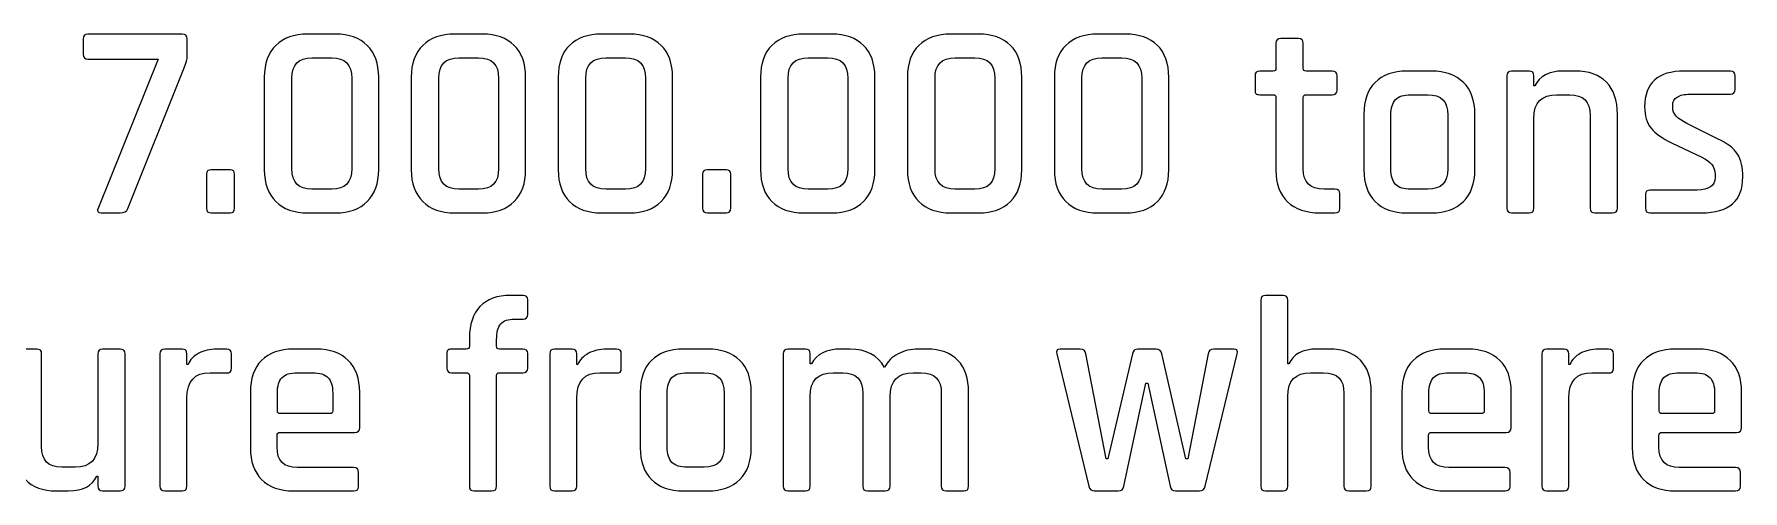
# Model space of a CAD drawing. Extents: x 5 to 177, y 88 to 167.
# Drawn here: x 111.39 to 139.55, y 88.45 to 95.99 of the extents above; entities that cross this region are included whole.
import ezdxf

# ---------------------------------------------------------------- set-up
doc = ezdxf.new("R2010")
doc.units = 0
doc.layers.add('Layer_1', color=7, linetype='CONTINUOUS')

msp = doc.modelspace()

# ---------------------------------------------------------------- linework, layer by layer
at = {"layer": 'Layer_1', "color": 7}
for points in [[(112.196564, 95.910604), (112.196564, 95.658145)], [(113.828711, 95.988325), (112.274285, 95.988325), (112.274285, 95.988325)], [(113.911394, 95.626175), (113.911394, 95.910604)], [(116.355481, 95.988325), (115.897423, 95.988325), (115.897423, 95.988325)], [(118.77697, 95.988325), (118.318909, 95.988325), (118.318909, 95.988325)], [(121.198459, 95.988325), (120.740399, 95.988325), (120.740399, 95.988325)], [(124.53276, 95.988325), (124.074702, 95.988325), (124.074702, 95.988325)], [(126.954249, 95.988325), (126.496188, 95.988325), (126.496188, 95.988325)], [(129.375738, 95.988325), (128.917677, 95.988325), (128.917677, 95.988325)], [(131.852348, 95.837291), (131.852348, 95.424431)], [(132.224419, 95.915012), (131.935031, 95.915012), (131.935031, 95.915012)], [(132.30214, 95.424431), (132.30214, 95.837291)], [(112.274285, 95.576015), (113.430183, 95.576015), (112.448467, 93.126964)], [(115.965772, 95.598616), (116.291541, 95.598616)], [(115.965772, 95.598616), (115.965772, 95.598616)], [(118.387261, 95.598616), (118.71303, 95.598616)], [(118.387261, 95.598616), (118.387261, 95.598616)], [(120.80875, 95.598616), (121.135069, 95.598616)], [(120.80875, 95.598616), (120.80875, 95.598616)], [(124.14305, 95.598616), (124.468819, 95.598616)], [(124.14305, 95.598616), (124.14305, 95.598616)], [(126.56454, 95.598616), (126.890309, 95.598616)], [(126.56454, 95.598616), (126.56454, 95.598616)], [(128.986029, 95.598616), (129.312348, 95.598616)], [(128.986029, 95.598616), (128.986029, 95.598616)], [(112.93464, 93.113186), (113.861232, 95.433801)], [(115.181394, 95.277808), (115.181394, 93.75039)], [(115.635594, 93.76913), (115.635594, 95.259619)], [(116.621718, 95.259619), (116.621718, 93.76913)], [(117.066548, 93.75039), (117.066548, 95.277808)], [(117.602881, 95.277808), (117.602881, 93.75039)], [(118.057083, 93.76913), (118.057083, 95.259619)], [(119.043207, 95.259619), (119.043207, 93.76913)], [(119.488037, 93.75039), (119.488037, 95.277808)], [(120.02437, 95.277808), (120.02437, 93.75039)], [(120.478573, 93.76913), (120.478573, 95.259619)], [(121.464697, 95.259619), (121.464697, 93.76913)], [(121.909527, 93.75039), (121.909527, 95.277808)], [(123.358673, 95.277808), (123.358673, 93.75039)], [(123.812873, 93.76913), (123.812873, 95.259619)], [(124.798997, 95.259619), (124.798997, 93.76913)], [(125.243827, 93.75039), (125.243827, 95.277808)], [(125.780159, 95.277808), (125.780159, 93.75039)], [(126.234362, 93.76913), (126.234362, 95.259619)], [(127.220486, 95.259619), (127.220486, 93.76913)], [(127.665316, 93.75039), (127.665316, 95.277808)], [(128.201649, 95.277808), (128.201649, 93.75039)], [(128.655851, 93.76913), (128.655851, 95.259619)], [(129.641975, 95.259619), (129.641975, 93.76913)], [(130.086806, 93.75039), (130.086806, 95.277808)], [(131.50839, 95.300408), (131.50839, 95.062283)], [(131.806597, 95.37868), (131.586661, 95.37868)], [(132.77894, 95.37868), (132.352299, 95.37868)], [(132.861623, 95.062283), (132.861623, 95.300408)], [(134.416049, 95.37868), (134.012562, 95.37868), (134.012562, 95.37868)], [(135.659041, 95.300408), (135.659041, 93.117594)], [(136.025599, 95.37868), (135.736762, 95.37868), (135.736762, 95.37868)], [(136.122063, 95.135593), (136.103871, 95.135593), (136.103871, 95.300408)], [(136.786826, 95.37868), (136.585082, 95.37868)], [(139.345568, 95.37868), (138.584342, 95.37868), (138.584342, 95.37868)], [(139.419432, 95.076061), (139.419432, 95.300408)], [(131.586661, 94.98897), (131.806597, 94.98897)], [(131.852348, 94.942669), (131.852348, 93.741571)], [(132.30214, 93.764171), (132.30214, 94.942669)], [(132.352299, 94.98897), (132.77894, 94.98897)], [(134.076502, 94.98897), (134.35652, 94.98897)], [(134.076502, 94.98897), (134.076502, 94.98897)], [(136.479799, 94.98897), (136.695327, 94.98897)], [(138.676394, 94.99779), (139.345568, 94.99779)], [(133.302045, 94.667612), (133.302045, 93.75039)], [(133.746325, 93.764171), (133.746325, 94.653832)], [(134.686698, 94.653832), (134.686698, 93.764171)], [(135.131528, 93.75039), (135.131528, 94.667612)], [(137.030466, 94.649423), (137.030466, 93.117594)], [(137.479704, 93.117594), (137.479704, 94.667612)], [(138.391965, 94.773446), (138.391965, 94.823605)], [(136.103871, 93.117594), (136.103871, 94.599261)], [(139.130594, 94.259714), (138.625682, 94.516578)], [(138.373776, 94.19522), (138.873176, 93.957095)], [(114.227791, 93.677077), (114.227791, 93.117594)], [(114.6175, 93.75039), (114.306062, 93.75039), (114.306062, 93.75039)], [(114.690813, 93.117594), (114.690813, 93.677077)], [(122.405069, 93.677077), (122.405069, 93.117594)], [(122.794779, 93.75039), (122.483341, 93.75039), (122.483341, 93.75039)], [(122.868092, 93.117594), (122.868092, 93.677077)], [(139.089254, 93.677077), (139.089254, 93.621957)], [(116.291541, 93.429583), (115.965772, 93.429583)], [(118.71303, 93.429583), (118.387261, 93.429583)], [(121.135069, 93.429583), (120.80875, 93.429583)], [(124.468819, 93.429583), (124.14305, 93.429583)], [(126.890309, 93.429583), (126.56454, 93.429583)], [(129.312348, 93.429583), (128.986029, 93.429583)], [(132.825242, 93.429583), (132.646098, 93.429583)], [(132.907374, 93.113186), (132.907374, 93.351311)], [(134.35652, 93.429583), (134.076502, 93.429583)], [(137.942726, 93.342492), (137.942726, 93.117594)], [(138.791047, 93.415802), (138.020448, 93.415802)], [(112.49036, 93.039873), (112.806206, 93.039873)], [(114.306062, 93.039873), (114.6175, 93.039873)], [(115.897423, 93.039873), (116.355481, 93.039873)], [(118.318909, 93.039873), (118.77697, 93.039873)], [(120.740399, 93.039873), (121.198459, 93.039873)], [(122.483341, 93.039873), (122.794779, 93.039873)], [(124.074702, 93.039873), (124.53276, 93.039873)], [(126.496188, 93.039873), (126.954249, 93.039873)], [(128.917677, 93.039873), (129.375738, 93.039873)], [(132.577197, 93.039873), (132.825242, 93.039873)], [(134.012562, 93.039873), (134.416049, 93.039873)], [(135.736762, 93.039873), (136.025599, 93.039873)], [(137.107634, 93.039873), (137.397022, 93.039873)], [(138.020448, 93.039873), (138.864357, 93.039873)], [(119.445594, 91.677821), (119.24385, 91.677821), (119.24385, 91.677821)], [(119.523868, 91.365833), (119.523868, 91.603958)], [(131.6032, 91.599546), (131.6032, 88.531483)], [(131.969758, 91.677821), (131.680921, 91.677821), (131.680921, 91.677821)], [(132.065669, 90.549482), (132.04803, 90.549482), (132.04803, 91.599546)], [(119.308341, 91.287561), (119.445594, 91.287561)], [(118.560895, 90.971162), (118.560895, 90.83832)], [(111.434231, 90.792569), (111.144843, 90.792569), (111.144843, 90.792569)], [(111.511952, 89.183019), (111.511952, 90.714297)], [(112.437994, 90.714297), (112.437994, 89.233181)], [(112.805103, 90.792569), (112.516268, 90.792569)], [(112.887785, 88.531483), (112.887785, 90.714297)], [(113.461049, 90.714297), (113.461049, 88.531483)], [(113.828158, 90.792569), (113.539324, 90.792569), (113.539324, 90.792569)], [(113.924072, 90.540112), (113.905882, 90.540112), (113.905882, 90.714297)], [(114.561826, 90.792569), (114.392052, 90.792569)], [(114.639547, 90.476172), (114.639547, 90.714297)], [(116.037981, 90.792569), (115.662052, 90.792569), (115.662052, 90.792569)], [(118.189375, 90.719256), (118.189375, 90.480581)], [(118.510183, 90.792569), (118.267096, 90.792569)], [(119.010134, 90.83832), (119.010134, 90.948561)], [(119.441186, 90.792569), (119.055885, 90.792569)], [(119.523868, 90.480581), (119.523868, 90.719256)], [(119.886016, 90.714297), (119.886016, 88.531483)], [(120.252575, 90.792569), (119.963737, 90.792569), (119.963737, 90.792569)], [(120.349035, 90.540112), (120.330846, 90.540112), (120.330846, 90.714297)], [(120.986793, 90.792569), (120.817019, 90.792569)], [(121.064514, 90.476172), (121.064514, 90.714297)], [(122.490507, 90.792569), (122.087019, 90.792569), (122.087019, 90.792569)], [(123.733498, 90.714297), (123.733498, 88.531483)], [(124.100057, 90.792569), (123.811219, 90.792569), (123.811219, 90.792569)], [(124.19652, 90.549482), (124.178328, 90.549482), (124.178328, 90.714297)], [(124.834275, 90.792569), (124.68214, 90.792569)], [(126.099866, 90.792569), (125.953243, 90.792569)], [(128.241338, 90.714297), (128.768297, 88.531483)], [(128.626636, 90.792569), (128.295908, 90.792569), (128.295908, 90.792569)], [(129.488187, 90.714297), (129.085247, 88.981275), (129.053277, 88.981275), (128.718138, 90.714297)], [(129.878447, 90.792569), (129.575278, 90.792569)], [(130.735586, 90.714297), (130.401548, 88.981275), (130.369028, 88.981275), (129.974357, 90.714297)], [(130.685977, 88.531483), (131.212937, 90.714297)], [(131.157816, 90.792569), (130.827639, 90.792569)], [(132.730985, 90.792569), (132.529241, 90.792569)], [(135.014671, 90.792569), (134.638742, 90.792569), (134.638742, 90.792569)], [(136.235062, 90.714297), (136.235062, 88.531483)], [(136.601618, 90.792569), (136.312783, 90.792569), (136.312783, 90.792569)], [(136.698081, 90.540112), (136.679892, 90.540112), (136.679892, 90.714297)], [(137.335839, 90.792569), (137.166062, 90.792569)], [(137.41356, 90.476172), (137.41356, 90.714297)], [(138.811993, 90.792569), (138.436062, 90.792569), (138.436062, 90.792569)], [(114.286769, 90.402859), (114.561826, 90.402859)], [(115.726546, 90.402859), (115.978452, 90.402859)], [(115.726546, 90.402859), (115.726546, 90.402859)], [(118.267096, 90.402859), (118.510183, 90.402859)], [(119.055885, 90.402859), (119.441186, 90.402859)], [(120.711186, 90.402859), (120.986793, 90.402859)], [(122.150959, 90.402859), (122.430977, 90.402859)], [(122.150959, 90.402859), (122.150959, 90.402859)], [(124.554257, 90.402859), (124.71466, 90.402859)], [(125.874969, 90.402859), (126.007814, 90.402859)], [(132.423958, 90.402859), (132.638933, 90.402859)], [(134.703233, 90.402859), (134.955139, 90.402859)], [(134.703233, 90.402859), (134.703233, 90.402859)], [(137.060229, 90.402859), (137.335839, 90.402859)], [(138.500005, 90.402859), (138.752461, 90.402859)], [(138.500005, 90.402859), (138.500005, 90.402859)], [(118.560895, 90.356558), (118.560895, 88.531483)], [(119.010134, 88.531483), (119.010134, 90.356558)], [(129.346523, 88.531483), (129.708673, 90.233086), (129.741193, 90.233086), (130.107752, 88.531483)], [(113.905882, 88.531483), (113.905882, 89.985591)], [(114.951535, 90.081501), (114.951535, 89.164279)], [(115.396368, 89.774475), (115.396368, 90.06772)], [(116.308629, 90.06772), (116.308629, 89.774475)], [(116.753459, 89.498868), (116.753459, 90.081501)], [(120.330846, 88.531483), (120.330846, 89.985591)], [(121.376502, 90.081501), (121.376502, 89.164279)], [(121.820782, 89.17806), (121.820782, 90.06772)], [(122.761155, 90.06772), (122.761155, 89.17806)], [(123.205985, 89.164279), (123.205985, 90.081501)], [(124.178328, 88.531483), (124.178328, 90.01315)], [(125.044841, 90.063312), (125.044841, 88.531483)], [(125.494079, 88.531483), (125.494079, 90.00378)], [(126.338542, 90.063312), (126.338542, 88.531483)], [(126.78723, 88.531483), (126.78723, 90.081501)], [(132.04803, 88.531483), (132.04803, 90.01315)], [(132.974072, 90.063312), (132.974072, 88.531483)], [(133.423863, 88.531483), (133.423863, 90.081501)], [(133.928225, 90.081501), (133.928225, 89.164279)], [(134.373056, 89.774475), (134.373056, 90.06772)], [(135.285316, 90.06772), (135.285316, 89.774475)], [(135.730147, 89.498868), (135.730147, 90.081501)], [(136.679892, 88.531483), (136.679892, 89.985591)], [(137.724995, 90.081501), (137.724995, 89.164279)], [(138.169825, 89.774475), (138.169825, 90.06772)], [(139.082639, 90.06772), (139.082639, 89.774475)], [(139.527469, 89.498868), (139.527469, 90.081501)], [(116.262878, 89.728173), (115.442119, 89.728173)], [(135.239565, 89.728173), (134.418807, 89.728173)], [(139.036888, 89.728173), (138.216129, 89.728173)], [(115.391407, 89.173649), (115.391407, 89.370984)], [(115.442119, 89.416735), (116.671327, 89.416735)], [(134.368094, 89.173649), (134.368094, 89.370984)], [(134.418807, 89.416735), (135.648017, 89.416735)], [(138.164866, 89.173649), (138.164866, 89.370984)], [(138.216129, 89.416735), (139.444786, 89.416735)], [(112.062618, 88.843472), (111.842132, 88.843472)], [(116.652588, 88.83851), (115.726546, 88.83851)], [(116.73527, 88.527075), (116.73527, 88.756381)], [(122.430977, 88.843472), (122.150959, 88.843472)], [(135.629275, 88.83851), (134.703233, 88.83851)], [(135.711957, 88.527075), (135.711957, 88.756381)], [(139.426597, 88.83851), (138.500005, 88.83851)], [(139.50928, 88.527075), (139.50928, 88.756381)], [(111.75063, 88.453762), (111.956785, 88.453762)], [(112.419805, 88.696849), (112.437994, 88.696849), (112.437994, 88.531483)], [(112.516268, 88.453762), (112.805103, 88.453762)], [(113.539324, 88.453762), (113.828158, 88.453762)], [(115.662052, 88.453762), (116.652588, 88.453762)], [(118.638063, 88.453762), (118.927451, 88.453762)], [(119.963737, 88.453762), (120.252575, 88.453762)], [(122.087019, 88.453762), (122.490507, 88.453762)], [(123.811219, 88.453762), (124.100057, 88.453762)], [(125.122562, 88.453762), (125.41195, 88.453762)], [(126.415713, 88.453762), (126.709509, 88.453762)], [(128.860352, 88.453762), (129.25502, 88.453762)], [(130.199805, 88.453762), (130.593925, 88.453762)], [(131.680921, 88.453762), (131.969758, 88.453762)], [(133.051793, 88.453762), (133.341181, 88.453762)], [(134.638742, 88.453762), (135.629275, 88.453762)], [(136.312783, 88.453762), (136.601618, 88.453762)], [(138.436062, 88.453762), (139.426597, 88.453762)]]:
    msp.add_lwpolyline(points, dxfattribs=at)
for points in [[(112.274285, 95.988325), (112.222427, 95.988325), (112.196564, 95.962462), (112.196564, 95.910604)], [(113.911394, 95.910604), (113.911394, 95.962462), (113.883745, 95.988325), (113.828711, 95.988325)], [(115.36991, 95.803117), (115.244321, 95.678939), (115.181394, 95.503939), (115.181394, 95.277808)], [(115.897423, 95.988325), (115.67094, 95.988325), (115.495146, 95.926942), (115.36991, 95.803117)], [(116.878585, 95.803117), (116.752997, 95.926942), (116.578789, 95.988325), (116.355481, 95.988325)], [(117.066548, 95.277808), (117.066548, 95.503939), (117.003469, 95.678939), (116.878585, 95.803117)], [(117.791397, 95.803117), (117.665808, 95.678939), (117.602881, 95.503939), (117.602881, 95.277808)], [(118.318909, 95.988325), (118.092426, 95.988325), (117.916633, 95.926942), (117.791397, 95.803117)], [(119.300075, 95.803117), (119.174486, 95.926942), (119.000278, 95.988325), (118.77697, 95.988325)], [(119.488037, 95.277808), (119.488037, 95.503939), (119.424958, 95.678939), (119.300075, 95.803117)], [(120.212886, 95.803117), (120.087297, 95.678939), (120.02437, 95.503939), (120.02437, 95.277808)], [(120.740399, 95.988325), (120.513915, 95.988325), (120.338122, 95.926942), (120.212886, 95.803117)], [(121.721564, 95.803117), (121.595975, 95.926942), (121.421768, 95.988325), (121.198459, 95.988325)], [(121.909527, 95.277808), (121.909527, 95.503939), (121.846444, 95.678939), (121.721564, 95.803117)], [(123.547186, 95.803117), (123.4216, 95.678939), (123.358673, 95.503939), (123.358673, 95.277808)], [(124.074702, 95.988325), (123.848218, 95.988325), (123.672425, 95.926942), (123.547186, 95.803117)], [(125.055864, 95.803117), (124.930275, 95.926942), (124.756068, 95.988325), (124.53276, 95.988325)], [(125.243827, 95.277808), (125.243827, 95.503939), (125.180748, 95.678939), (125.055864, 95.803117)], [(125.968675, 95.803117), (125.843086, 95.678939), (125.780159, 95.503939), (125.780159, 95.277808)], [(126.496188, 95.988325), (126.269705, 95.988325), (126.093911, 95.926942), (125.968675, 95.803117)], [(127.477353, 95.803117), (127.351765, 95.926942), (127.177557, 95.988325), (126.954249, 95.988325)], [(127.665316, 95.277808), (127.665316, 95.503939), (127.602237, 95.678939), (127.477353, 95.803117)], [(128.390165, 95.803117), (128.264576, 95.678939), (128.201649, 95.503939), (128.201649, 95.277808)], [(128.917677, 95.988325), (128.691194, 95.988325), (128.515401, 95.926942), (128.390165, 95.803117)], [(129.89884, 95.803117), (129.773251, 95.926942), (129.599047, 95.988325), (129.375738, 95.988325)], [(130.086806, 95.277808), (130.086806, 95.503939), (130.023723, 95.678939), (129.89884, 95.803117)], [(131.935031, 95.915012), (131.879998, 95.915012), (131.852348, 95.889149), (131.852348, 95.837291)], [(132.30214, 95.837291), (132.30214, 95.889149), (132.276277, 95.915012), (132.224419, 95.915012)], [(112.196564, 95.658145), (112.196564, 95.603111), (112.222427, 95.576015), (112.274285, 95.576015)], [(113.861232, 95.433801), (113.894746, 95.513176), (113.911394, 95.577139), (113.911394, 95.626175)], [(115.635594, 95.259619), (115.635594, 95.485749), (115.745638, 95.598616), (115.965772, 95.598616)], [(116.291541, 95.598616), (116.511674, 95.598616), (116.621718, 95.485746), (116.621718, 95.259619)], [(118.057083, 95.259619), (118.057083, 95.485749), (118.167127, 95.598616), (118.387261, 95.598616)], [(118.71303, 95.598616), (118.933163, 95.598616), (119.043207, 95.485746), (119.043207, 95.259619)], [(120.478573, 95.259619), (120.478573, 95.485749), (120.588617, 95.598616), (120.80875, 95.598616)], [(121.135069, 95.598616), (121.355203, 95.598616), (121.464697, 95.485746), (121.464697, 95.259619)], [(123.812873, 95.259619), (123.812873, 95.485749), (123.922917, 95.598616), (124.14305, 95.598616)], [(124.468819, 95.598616), (124.688953, 95.598616), (124.798997, 95.485746), (124.798997, 95.259619)], [(126.234362, 95.259619), (126.234362, 95.485749), (126.344406, 95.598616), (126.56454, 95.598616)], [(126.890309, 95.598616), (127.110442, 95.598616), (127.220486, 95.485746), (127.220486, 95.259619)], [(128.655851, 95.259619), (128.655851, 95.485749), (128.765895, 95.598616), (128.986029, 95.598616)], [(129.312348, 95.598616), (129.532482, 95.598616), (129.641975, 95.485746), (129.641975, 95.259619)], [(131.586661, 95.37868), (131.534803, 95.37868), (131.50839, 95.352267), (131.50839, 95.300408)], [(131.852348, 95.424431), (131.852348, 95.393739), (131.837289, 95.37868), (131.806597, 95.37868)], [(132.352299, 95.37868), (132.318785, 95.37868), (132.30214, 95.393739), (132.30214, 95.424431)], [(132.861623, 95.300408), (132.861623, 95.352267), (132.833974, 95.37868), (132.77894, 95.37868)], [(133.487253, 95.192921), (133.363428, 95.068743), (133.302045, 94.893743), (133.302045, 94.667612)], [(134.012562, 95.37868), (133.786431, 95.37868), (133.611078, 95.316746), (133.487253, 95.192921)], [(134.941358, 95.192921), (134.814358, 95.316746), (134.639358, 95.37868), (134.416049, 95.37868)], [(135.131528, 94.667612), (135.131528, 94.893743), (135.068358, 95.068743), (134.941358, 95.192921)], [(135.736762, 95.37868), (135.684551, 95.37868), (135.659041, 95.352267), (135.659041, 95.300408)], [(136.103871, 95.300408), (136.103871, 95.352267), (136.077105, 95.37868), (136.025599, 95.37868)], [(136.585082, 95.37868), (136.349427, 95.37868), (136.195441, 95.297518), (136.122063, 95.135593)], [(137.300561, 95.195125), (137.181322, 95.317539), (137.010134, 95.37868), (136.786826, 95.37868)], [(137.479704, 94.667612), (137.479704, 94.896918), (137.4198, 95.072711), (137.300561, 95.195125)], [(138.584342, 95.37868), (138.14725, 95.37868), (137.928945, 95.181632), (137.928945, 94.787227)], [(139.419432, 95.300408), (139.419432, 95.352267), (139.394605, 95.37868), (139.345568, 95.37868)], [(131.50839, 95.062283), (131.50839, 95.034767), (131.513989, 95.015341), (131.524925, 95.004405)], [(131.524925, 95.004405), (131.535509, 94.993822), (131.556323, 94.98897), (131.586661, 94.98897)], [(131.806597, 94.98897), (131.837289, 94.98897), (131.852348, 94.973361), (131.852348, 94.942669)], [(132.30214, 94.942669), (132.30214, 94.973361), (132.318785, 94.98897), (132.352299, 94.98897)], [(132.77894, 94.98897), (132.833974, 94.98897), (132.861623, 95.013247), (132.861623, 95.062283)], [(133.746325, 94.653832), (133.746325, 94.769895), (133.772738, 94.855223), (133.824596, 94.908492)], [(133.824596, 94.908492), (133.876807, 94.962114), (133.960438, 94.98897), (134.076502, 94.98897)], [(134.35652, 94.98897), (134.576653, 94.98897), (134.686698, 94.87714), (134.686698, 94.653832)], [(136.103871, 94.599261), (136.103871, 94.859258), (136.228974, 94.98897), (136.479799, 94.98897)], [(136.695327, 94.98897), (136.918635, 94.98897), (137.030466, 94.875554), (137.030466, 94.649423)], [(138.391965, 94.823605), (138.391965, 94.875464), (138.416242, 94.917732), (138.465278, 94.949835)], [(138.465278, 94.949835), (138.514314, 94.981585), (138.584319, 94.99779), (138.676394, 94.99779)], [(139.345568, 94.99779), (139.394605, 94.99779), (139.419432, 95.024203), (139.419432, 95.076061)], [(137.928945, 94.787227), (137.928945, 94.643293), (137.964026, 94.526854), (138.034228, 94.438307)], [(138.625682, 94.516578), (138.470107, 94.589956), (138.391965, 94.675726), (138.391965, 94.773446)], [(138.034228, 94.438307), (138.104784, 94.349407), (138.217848, 94.268598), (138.373776, 94.19522)], [(139.458567, 94.010012), (139.398948, 94.105968), (139.289344, 94.189158), (139.130594, 94.259714)], [(115.965772, 93.429583), (115.745638, 93.429583), (115.635594, 93.542646), (115.635594, 93.76913)], [(116.621718, 93.76913), (116.621718, 93.542649), (116.511674, 93.429583), (116.291541, 93.429583)], [(118.387261, 93.429583), (118.167127, 93.429583), (118.057083, 93.542646), (118.057083, 93.76913)], [(119.043207, 93.76913), (119.043207, 93.542649), (118.933163, 93.429583), (118.71303, 93.429583)], [(120.80875, 93.429583), (120.588617, 93.429583), (120.478573, 93.542646), (120.478573, 93.76913)], [(121.464697, 93.76913), (121.464697, 93.542649), (121.355203, 93.429583), (121.135069, 93.429583)], [(124.14305, 93.429583), (123.922917, 93.429583), (123.812873, 93.542646), (123.812873, 93.76913)], [(124.798997, 93.76913), (124.798997, 93.542649), (124.688953, 93.429583), (124.468819, 93.429583)], [(126.56454, 93.429583), (126.344406, 93.429583), (126.234362, 93.542646), (126.234362, 93.76913)], [(127.220486, 93.76913), (127.220486, 93.542649), (127.110442, 93.429583), (126.890309, 93.429583)], [(128.986029, 93.429583), (128.765895, 93.429583), (128.655851, 93.542646), (128.655851, 93.76913)], [(129.641975, 93.76913), (129.641975, 93.542649), (129.532482, 93.429583), (129.312348, 93.429583)], [(138.873176, 93.957095), (139.01711, 93.89289), (139.089254, 93.799139), (139.089254, 93.677077)], [(139.547312, 93.635737), (139.547312, 93.78849), (139.518187, 93.913704), (139.458567, 94.010012)], [(114.306062, 93.75039), (114.254204, 93.75039), (114.227791, 93.725761), (114.227791, 93.677077)], [(114.690813, 93.677077), (114.690813, 93.725761), (114.666536, 93.75039), (114.6175, 93.75039)], [(115.181394, 93.75039), (115.181394, 93.527082), (115.244321, 93.353075), (115.36991, 93.227839)], [(116.878585, 93.227839), (117.003469, 93.353075), (117.066548, 93.527082), (117.066548, 93.75039)], [(117.602881, 93.75039), (117.602881, 93.527082), (117.665808, 93.353075), (117.791397, 93.227839)], [(119.300075, 93.227839), (119.424958, 93.353075), (119.488037, 93.527082), (119.488037, 93.75039)], [(120.02437, 93.75039), (120.02437, 93.527082), (120.087297, 93.353075), (120.212886, 93.227839)], [(121.721564, 93.227839), (121.846447, 93.353075), (121.909527, 93.527082), (121.909527, 93.75039)], [(122.483341, 93.75039), (122.431483, 93.75039), (122.405069, 93.725761), (122.405069, 93.677077)], [(122.868092, 93.677077), (122.868092, 93.725761), (122.843815, 93.75039), (122.794779, 93.75039)], [(123.358673, 93.75039), (123.358673, 93.527082), (123.4216, 93.353075), (123.547186, 93.227839)], [(125.055864, 93.227839), (125.180748, 93.353075), (125.243827, 93.527082), (125.243827, 93.75039)], [(125.780159, 93.75039), (125.780159, 93.527082), (125.843086, 93.353075), (125.968675, 93.227839)], [(127.477353, 93.227839), (127.602237, 93.353075), (127.665316, 93.527082), (127.665316, 93.75039)], [(128.201649, 93.75039), (128.201649, 93.527082), (128.264576, 93.353075), (128.390165, 93.227839)], [(129.89884, 93.227839), (130.023723, 93.353075), (130.086806, 93.527082), (130.086806, 93.75039)], [(131.852348, 93.741571), (131.852348, 93.518615), (131.916509, 93.345291), (132.045273, 93.222877)], [(132.646098, 93.429583), (132.416793, 93.429583), (132.30214, 93.540863), (132.30214, 93.764171)], [(133.302045, 93.75039), (133.302045, 93.527082), (133.363428, 93.353075), (133.487253, 93.227839)], [(133.824596, 93.510061), (133.772738, 93.563331), (133.746325, 93.648107), (133.746325, 93.764171)], [(134.076502, 93.429583), (133.960438, 93.429583), (133.876807, 93.456439), (133.824596, 93.510061)], [(134.686698, 93.764171), (134.686698, 93.540863), (134.576653, 93.429583), (134.35652, 93.429583)], [(134.941358, 93.227839), (135.068358, 93.353075), (135.131528, 93.527082), (135.131528, 93.75039)], [(139.089254, 93.621957), (139.089254, 93.484373), (138.989661, 93.415802), (138.791047, 93.415802)], [(138.864357, 93.039873), (139.320146, 93.039873), (139.547312, 93.238157), (139.547312, 93.635737)], [(115.36991, 93.227839), (115.495146, 93.102603), (115.67094, 93.039873), (115.897423, 93.039873)], [(116.355481, 93.039873), (116.578789, 93.039873), (116.752997, 93.102603), (116.878585, 93.227839)], [(117.791397, 93.227839), (117.916633, 93.102603), (118.092426, 93.039873), (118.318909, 93.039873)], [(118.77697, 93.039873), (119.000278, 93.039873), (119.174486, 93.102603), (119.300075, 93.227839)], [(120.212886, 93.227839), (120.338122, 93.102603), (120.513915, 93.039873), (120.740399, 93.039873)], [(121.198459, 93.039873), (121.421768, 93.039873), (121.595975, 93.102603), (121.721564, 93.227839)], [(123.547186, 93.227839), (123.672425, 93.102603), (123.848218, 93.039873), (124.074702, 93.039873)], [(124.53276, 93.039873), (124.756068, 93.039873), (124.930275, 93.102603), (125.055864, 93.227839)], [(125.968675, 93.227839), (126.093911, 93.102603), (126.269705, 93.039873), (126.496188, 93.039873)], [(126.954249, 93.039873), (127.177557, 93.039873), (127.351765, 93.102603), (127.477353, 93.227839)], [(128.390165, 93.227839), (128.515401, 93.102603), (128.691194, 93.039873), (128.917677, 93.039873)], [(129.375738, 93.039873), (129.599047, 93.039873), (129.773251, 93.102603), (129.89884, 93.227839)], [(132.045273, 93.222877), (132.173331, 93.100464), (132.350713, 93.039873), (132.577197, 93.039873)], [(132.907374, 93.351311), (132.907374, 93.403169), (132.879922, 93.429583), (132.825242, 93.429583)], [(133.487253, 93.227839), (133.611078, 93.102603), (133.786431, 93.039873), (134.012562, 93.039873)], [(134.416049, 93.039873), (134.639358, 93.039873), (134.814358, 93.102603), (134.941358, 93.227839)], [(138.020448, 93.415802), (137.968589, 93.415802), (137.942726, 93.391528), (137.942726, 93.342492)], [(112.448467, 93.126964), (112.417775, 93.068756), (112.431799, 93.039873), (112.49036, 93.039873)], [(112.806206, 93.039873), (112.873234, 93.039873), (112.916295, 93.06415), (112.93464, 93.113186)], [(114.227791, 93.117594), (114.227791, 93.065736), (114.254204, 93.039873), (114.306062, 93.039873)], [(114.6175, 93.039873), (114.666536, 93.039873), (114.690813, 93.065736), (114.690813, 93.117594)], [(122.405069, 93.117594), (122.405069, 93.065736), (122.431483, 93.039873), (122.483341, 93.039873)], [(122.794779, 93.039873), (122.843815, 93.039873), (122.868092, 93.065736), (122.868092, 93.117594)], [(132.825242, 93.039873), (132.879922, 93.039873), (132.907374, 93.06415), (132.907374, 93.113186)], [(135.659041, 93.117594), (135.659041, 93.065736), (135.684551, 93.039873), (135.736762, 93.039873)], [(136.025599, 93.039873), (136.077105, 93.039873), (136.103871, 93.065736), (136.103871, 93.117594)], [(137.030466, 93.117594), (137.030466, 93.065736), (137.055775, 93.039873), (137.107634, 93.039873)], [(137.397022, 93.039873), (137.452055, 93.039873), (137.479704, 93.065736), (137.479704, 93.117594)], [(137.942726, 93.117594), (137.942726, 93.065736), (137.968589, 93.039873), (138.020448, 93.039873)], [(119.24385, 91.677821), (119.020895, 91.677821), (118.851141, 91.616327), (118.735077, 91.494266)], [(119.523868, 91.603958), (119.523868, 91.652641), (119.497805, 91.677821), (119.445594, 91.677821)], [(131.680921, 91.677821), (131.62871, 91.677821), (131.6032, 91.651405), (131.6032, 91.599546)], [(132.04803, 91.599546), (132.04803, 91.651408), (132.021264, 91.677821), (131.969758, 91.677821)], [(118.735077, 91.494266), (118.61866, 91.372205), (118.560895, 91.197292), (118.560895, 90.971162)], [(119.076831, 91.207633), (119.120928, 91.260902), (119.197922, 91.287561), (119.308341, 91.287561)], [(119.445594, 91.287561), (119.497805, 91.287561), (119.523868, 91.313974), (119.523868, 91.365833)], [(119.010134, 90.948561), (119.010134, 91.0678), (119.032381, 91.154011), (119.076831, 91.207633)], [(111.511952, 90.714297), (111.511952, 90.766156), (111.486089, 90.792569), (111.434231, 90.792569)], [(112.516268, 90.792569), (112.464057, 90.792569), (112.437994, 90.766156), (112.437994, 90.714297)], [(112.887785, 90.714297), (112.887785, 90.766156), (112.860489, 90.792569), (112.805103, 90.792569)], [(113.539324, 90.792569), (113.487113, 90.792569), (113.461049, 90.766156), (113.461049, 90.714297)], [(113.905882, 90.714297), (113.905882, 90.766156), (113.879667, 90.792569), (113.828158, 90.792569)], [(114.101011, 90.723667), (114.013875, 90.677806), (113.954763, 90.616312), (113.924072, 90.540112)], [(114.392052, 90.792569), (114.284808, 90.792569), (114.1885, 90.769528), (114.101011, 90.723667)], [(114.639547, 90.714297), (114.63955, 90.766156), (114.613684, 90.792569), (114.561826, 90.792569)], [(115.662052, 90.792569), (115.435569, 90.792569), (115.260769, 90.730635), (115.137297, 90.60681)], [(116.565494, 90.60681), (116.439905, 90.730635), (116.264464, 90.792569), (116.037981, 90.792569)], [(118.20536, 90.776584), (118.194777, 90.765648), (118.189375, 90.746773), (118.189375, 90.719256)], [(118.267096, 90.792569), (118.236405, 90.792569), (118.215943, 90.787167), (118.20536, 90.776584)], [(118.560895, 90.83832), (118.560895, 90.807628), (118.543697, 90.792569), (118.510183, 90.792569)], [(119.055885, 90.792569), (119.025193, 90.792569), (119.010134, 90.807628), (119.010134, 90.83832)], [(119.523868, 90.719256), (119.523868, 90.768292), (119.496219, 90.792569), (119.441186, 90.792569)], [(119.963737, 90.792569), (119.911526, 90.792569), (119.886016, 90.766156), (119.886016, 90.714297)], [(120.330846, 90.714297), (120.330846, 90.766156), (120.30408, 90.792569), (120.252575, 90.792569)], [(120.525424, 90.723667), (120.438288, 90.677806), (120.379727, 90.616312), (120.349035, 90.540112)], [(120.817019, 90.792569), (120.709775, 90.792569), (120.612913, 90.769528), (120.525424, 90.723667)], [(121.064514, 90.714297), (121.064514, 90.766156), (121.038651, 90.792569), (120.986793, 90.792569)], [(122.087019, 90.792569), (121.860889, 90.792569), (121.685535, 90.730635), (121.56171, 90.60681)], [(123.015815, 90.60681), (122.888815, 90.730635), (122.713815, 90.792569), (122.490507, 90.792569)], [(123.811219, 90.792569), (123.759008, 90.792569), (123.733498, 90.766156), (123.733498, 90.714297)], [(124.178328, 90.714297), (124.178328, 90.766156), (124.151562, 90.792569), (124.100057, 90.792569)], [(124.68214, 90.792569), (124.446837, 90.792569), (124.285067, 90.711407), (124.19652, 90.549482)], [(125.402577, 90.48995), (125.289688, 90.691739), (125.100269, 90.792569), (124.834275, 90.792569)], [(125.627474, 90.714297), (125.52658, 90.662439), (125.451613, 90.58767), (125.402577, 90.48995)], [(125.953243, 90.792569), (125.836827, 90.792569), (125.728016, 90.766156), (125.627474, 90.714297)], [(126.610841, 90.60681), (126.493013, 90.730635), (126.322822, 90.792569), (126.099866, 90.792569)], [(128.295908, 90.792569), (128.247225, 90.792569), (128.22899, 90.766156), (128.241338, 90.714297)], [(128.718138, 90.714297), (128.711788, 90.766156), (128.681669, 90.792569), (128.626636, 90.792569)], [(129.575278, 90.792569), (129.526594, 90.792569), (129.497359, 90.766156), (129.488187, 90.714297)], [(129.974357, 90.714297), (129.962362, 90.766156), (129.930305, 90.792569), (129.878447, 90.792569)], [(130.827639, 90.792569), (130.775781, 90.792569), (130.745111, 90.766156), (130.735586, 90.714297)], [(131.212937, 90.714297), (131.228107, 90.766156), (131.209675, 90.792569), (131.157816, 90.792569)], [(132.529241, 90.792569), (132.293586, 90.792569), (132.139047, 90.711407), (132.065669, 90.549482)], [(133.244717, 90.609014), (133.125478, 90.731428), (132.954293, 90.792569), (132.730985, 90.792569)], [(134.638742, 90.792569), (134.412259, 90.792569), (134.237456, 90.730635), (134.113984, 90.60681)], [(135.542184, 90.60681), (135.416595, 90.730635), (135.241154, 90.792569), (135.014671, 90.792569)], [(136.312783, 90.792569), (136.260572, 90.792569), (136.235062, 90.766156), (136.235062, 90.714297)], [(136.679892, 90.714297), (136.679892, 90.766156), (136.653123, 90.792569), (136.601618, 90.792569)], [(136.87447, 90.723667), (136.787334, 90.677806), (136.728773, 90.616312), (136.698081, 90.540112)], [(137.166062, 90.792569), (137.058818, 90.792569), (136.961959, 90.769528), (136.87447, 90.723667)], [(137.41356, 90.714297), (137.41356, 90.766156), (137.387697, 90.792569), (137.335839, 90.792569)], [(138.436062, 90.792569), (138.209579, 90.792569), (138.034779, 90.730635), (137.911307, 90.60681)], [(139.339506, 90.60681), (139.213917, 90.730635), (139.038477, 90.792569), (138.811993, 90.792569)], [(113.905882, 89.985591), (113.905882, 90.263577), (114.032772, 90.402859), (114.286769, 90.402859)], [(114.561826, 90.402859), (114.613684, 90.393687), (114.639547, 90.417964), (114.639547, 90.476172)], [(115.137297, 90.60681), (115.013119, 90.482985), (114.951535, 90.307985), (114.951535, 90.081501)], [(115.47409, 90.322381), (115.525948, 90.37565), (115.610482, 90.402859), (115.726546, 90.402859)], [(115.978452, 90.402859), (116.094868, 90.402859), (116.17905, 90.37565), (116.230908, 90.322381)], [(116.753459, 90.081501), (116.753459, 90.307985), (116.69073, 90.482985), (116.565494, 90.60681)], [(118.189375, 90.480581), (118.189375, 90.428722), (118.214885, 90.402859), (118.267096, 90.402859)], [(118.510183, 90.402859), (118.543697, 90.402859), (118.560895, 90.38725), (118.560895, 90.356558)], [(119.010134, 90.356558), (119.010134, 90.38725), (119.025193, 90.402859), (119.055885, 90.402859)], [(119.441186, 90.402859), (119.496219, 90.402859), (119.523868, 90.428722), (119.523868, 90.480581)], [(120.330846, 89.985591), (120.330846, 90.263577), (120.457186, 90.402859), (120.711186, 90.402859)], [(120.986793, 90.402859), (121.038651, 90.393687), (121.064514, 90.417964), (121.064514, 90.476172)], [(121.56171, 90.60681), (121.437885, 90.482632), (121.376502, 90.307632), (121.376502, 90.081501)], [(121.899053, 90.322381), (121.951265, 90.376003), (122.034895, 90.402859), (122.150959, 90.402859)], [(122.430977, 90.402859), (122.651111, 90.402859), (122.761155, 90.291029), (122.761155, 90.06772)], [(123.205985, 90.081501), (123.205985, 90.307632), (123.142815, 90.482632), (123.015815, 90.60681)], [(124.178328, 90.01315), (124.178328, 90.273147), (124.303432, 90.402859), (124.554257, 90.402859)], [(124.71466, 90.402859), (124.934794, 90.402859), (125.044841, 90.289443), (125.044841, 90.063312)], [(125.494079, 90.00378), (125.494079, 90.269775), (125.621675, 90.402859), (125.874969, 90.402859)], [(126.007814, 90.402859), (126.227947, 90.402859), (126.338542, 90.289443), (126.338542, 90.063312)], [(126.78723, 90.081501), (126.78723, 90.307632), (126.728316, 90.482632), (126.610841, 90.60681)], [(132.04803, 90.01315), (132.04803, 90.273147), (132.173133, 90.402859), (132.423958, 90.402859)], [(132.638933, 90.402859), (132.862241, 90.402859), (132.974072, 90.289443), (132.974072, 90.063312)], [(133.423863, 90.081501), (133.423863, 90.310807), (133.363956, 90.4866), (133.244717, 90.609014)], [(134.113984, 90.60681), (133.989806, 90.482985), (133.928225, 90.307985), (133.928225, 90.081501)], [(134.450777, 90.322381), (134.502635, 90.37565), (134.587169, 90.402859), (134.703233, 90.402859)], [(134.955139, 90.402859), (135.071556, 90.402859), (135.155737, 90.37565), (135.207595, 90.322381)], [(135.730147, 90.081501), (135.730147, 90.307985), (135.66742, 90.482985), (135.542184, 90.60681)], [(136.679892, 89.985591), (136.679892, 90.263577), (136.806229, 90.402859), (137.060229, 90.402859)], [(137.335839, 90.402859), (137.387697, 90.393687), (137.41356, 90.417964), (137.41356, 90.476172)], [(137.911307, 90.60681), (137.787129, 90.482985), (137.724995, 90.307985), (137.724995, 90.081501)], [(138.248099, 90.322381), (138.299958, 90.37565), (138.383941, 90.402859), (138.500005, 90.402859)], [(138.752461, 90.402859), (138.868878, 90.402859), (138.953059, 90.37565), (139.004918, 90.322381)], [(139.527469, 90.081501), (139.527469, 90.307985), (139.464742, 90.482985), (139.339506, 90.60681)], [(115.396368, 90.06772), (115.396368, 90.184137), (115.421878, 90.268759), (115.47409, 90.322381)], [(116.230908, 90.322381), (116.282766, 90.268759), (116.308629, 90.184137), (116.308629, 90.06772)], [(121.820782, 90.06772), (121.820782, 90.183784), (121.847195, 90.269111), (121.899053, 90.322381)], [(134.373056, 90.06772), (134.373056, 90.184137), (134.398566, 90.268759), (134.450777, 90.322381)], [(135.207595, 90.322381), (135.259453, 90.268759), (135.285316, 90.184137), (135.285316, 90.06772)], [(138.169825, 90.06772), (138.169825, 90.184137), (138.195888, 90.268759), (138.248099, 90.322381)], [(139.004918, 90.322381), (139.056776, 90.268759), (139.082639, 90.184137), (139.082639, 90.06772)], [(115.442119, 89.728173), (115.411428, 89.728173), (115.396368, 89.743783), (115.396368, 89.774475)], [(116.308629, 89.774475), (116.308629, 89.743783), (116.293217, 89.728173), (116.262878, 89.728173)], [(134.418807, 89.728173), (134.388115, 89.728173), (134.373056, 89.743783), (134.373056, 89.774475)], [(135.285316, 89.774475), (135.285316, 89.743783), (135.269904, 89.728173), (135.239565, 89.728173)], [(138.216129, 89.728173), (138.185438, 89.728173), (138.169825, 89.743783), (138.169825, 89.774475)], [(139.082639, 89.774475), (139.082639, 89.743783), (139.067227, 89.728173), (139.036888, 89.728173)], [(115.391407, 89.370984), (115.391407, 89.401676), (115.40825, 89.416735), (115.442119, 89.416735)], [(116.671327, 89.416735), (116.72636, 89.416735), (116.753459, 89.443834), (116.753459, 89.498868)], [(134.368094, 89.370984), (134.368094, 89.401676), (134.38494, 89.416735), (134.418807, 89.416735)], [(135.648017, 89.416735), (135.70305, 89.416735), (135.730147, 89.443834), (135.730147, 89.498868)], [(138.164866, 89.370984), (138.164866, 89.401676), (138.182263, 89.416735), (138.216129, 89.416735)], [(139.444786, 89.416735), (139.49982, 89.416735), (139.527469, 89.443834), (139.527469, 89.498868)], [(111.842132, 88.843472), (111.621999, 88.843472), (111.511952, 88.956535), (111.511952, 89.183019)], [(112.437994, 89.233181), (112.437994, 88.973184), (112.313091, 88.843472), (112.062618, 88.843472)], [(114.951535, 89.164279), (114.951535, 88.941324), (115.013119, 88.766964), (115.137297, 88.641728)], [(115.726546, 88.83851), (115.503238, 88.83851), (115.391407, 88.950341), (115.391407, 89.173649)], [(121.376502, 89.164279), (121.376502, 88.940971), (121.437885, 88.766964), (121.56171, 88.641728)], [(121.899053, 88.92395), (121.847195, 88.977219), (121.820782, 89.061996), (121.820782, 89.17806)], [(122.761155, 89.17806), (122.761155, 88.954752), (122.651111, 88.843472), (122.430977, 88.843472)], [(123.015815, 88.641728), (123.142815, 88.766964), (123.205985, 88.940971), (123.205985, 89.164279)], [(133.928225, 89.164279), (133.928225, 88.941324), (133.989806, 88.766964), (134.113984, 88.641728)], [(134.703233, 88.83851), (134.479925, 88.83851), (134.368094, 88.950341), (134.368094, 89.173649)], [(137.724995, 89.164279), (137.724995, 88.941324), (137.787129, 88.766964), (137.911307, 88.641728)], [(138.500005, 88.83851), (138.276697, 88.83851), (138.164866, 88.950341), (138.164866, 89.173649)], [(116.73527, 88.756381), (116.73527, 88.811414), (116.707621, 88.83851), (116.652588, 88.83851)], [(122.150959, 88.843472), (122.034895, 88.843472), (121.951265, 88.870328), (121.899053, 88.92395)], [(135.711957, 88.756381), (135.711957, 88.811414), (135.684308, 88.83851), (135.629275, 88.83851)], [(139.50928, 88.756381), (139.50928, 88.811414), (139.481631, 88.83851), (139.426597, 88.83851)], [(111.244064, 88.63897), (111.361536, 88.515145), (111.530497, 88.453762), (111.75063, 88.453762)], [(111.956785, 88.453762), (112.192088, 88.453762), (112.346427, 88.534571), (112.419805, 88.696849)], [(112.437994, 88.531483), (112.437994, 88.479625), (112.464057, 88.453762), (112.516268, 88.453762)], [(112.805103, 88.453762), (112.860489, 88.453762), (112.887785, 88.479625), (112.887785, 88.531483)], [(113.461049, 88.531483), (113.461049, 88.479625), (113.487113, 88.453762), (113.539324, 88.453762)], [(113.828158, 88.453762), (113.879667, 88.453762), (113.905882, 88.479625), (113.905882, 88.531483)], [(115.137297, 88.641728), (115.260769, 88.516492), (115.435569, 88.453762), (115.662052, 88.453762)], [(116.652588, 88.453762), (116.707621, 88.453762), (116.73527, 88.478392), (116.73527, 88.527075)], [(118.560895, 88.531483), (118.560895, 88.479625), (118.586205, 88.453762), (118.638063, 88.453762)], [(118.927451, 88.453762), (118.982484, 88.453762), (119.010134, 88.479625), (119.010134, 88.531483)], [(119.886016, 88.531483), (119.886016, 88.479625), (119.911526, 88.453762), (119.963737, 88.453762)], [(120.252575, 88.453762), (120.30408, 88.453762), (120.330846, 88.479625), (120.330846, 88.531483)], [(121.56171, 88.641728), (121.685535, 88.516492), (121.860889, 88.453762), (122.087019, 88.453762)], [(122.490507, 88.453762), (122.713815, 88.453762), (122.888815, 88.516492), (123.015815, 88.641728)], [(123.733498, 88.531483), (123.733498, 88.479625), (123.759008, 88.453762), (123.811219, 88.453762)], [(124.100057, 88.453762), (124.151562, 88.453762), (124.178328, 88.479625), (124.178328, 88.531483)], [(125.044841, 88.531483), (125.044841, 88.479625), (125.070703, 88.453762), (125.122562, 88.453762)], [(125.41195, 88.453762), (125.466983, 88.453762), (125.494079, 88.479625), (125.494079, 88.531483)], [(126.338542, 88.531483), (126.338542, 88.479625), (126.363854, 88.453762), (126.415713, 88.453762)], [(126.709509, 88.453762), (126.76172, 88.453762), (126.78723, 88.479625), (126.78723, 88.531483)], [(128.768297, 88.531483), (128.783819, 88.479625), (128.814491, 88.453762), (128.860352, 88.453762)], [(129.25502, 88.453762), (129.306526, 88.453762), (129.336998, 88.479625), (129.346523, 88.531483)], [(130.107752, 88.531483), (130.119747, 88.479625), (130.150768, 88.453762), (130.199805, 88.453762)], [(130.593925, 88.453762), (130.645431, 88.453762), (130.676452, 88.479625), (130.685977, 88.531483)], [(131.6032, 88.531483), (131.6032, 88.479625), (131.62871, 88.453762), (131.680921, 88.453762)], [(131.969758, 88.453762), (132.021264, 88.453762), (132.04803, 88.479625), (132.04803, 88.531483)], [(132.974072, 88.531483), (132.974072, 88.479625), (132.999934, 88.453762), (133.051793, 88.453762)], [(133.341181, 88.453762), (133.396214, 88.453762), (133.423863, 88.479625), (133.423863, 88.531483)], [(134.113984, 88.641728), (134.237456, 88.516492), (134.412259, 88.453762), (134.638742, 88.453762)], [(135.629275, 88.453762), (135.684308, 88.453762), (135.711957, 88.478392), (135.711957, 88.527075)], [(136.235062, 88.531483), (136.235062, 88.479625), (136.260572, 88.453762), (136.312783, 88.453762)], [(136.601618, 88.453762), (136.653123, 88.453762), (136.679892, 88.479625), (136.679892, 88.531483)], [(137.911307, 88.641728), (138.034779, 88.516492), (138.209579, 88.453762), (138.436062, 88.453762)], [(139.426597, 88.453762), (139.481631, 88.453762), (139.50928, 88.478392), (139.50928, 88.527075)]]:
    msp.add_open_spline(points, degree=3, dxfattribs=at)

doc.saveas('drawing.dxf')
